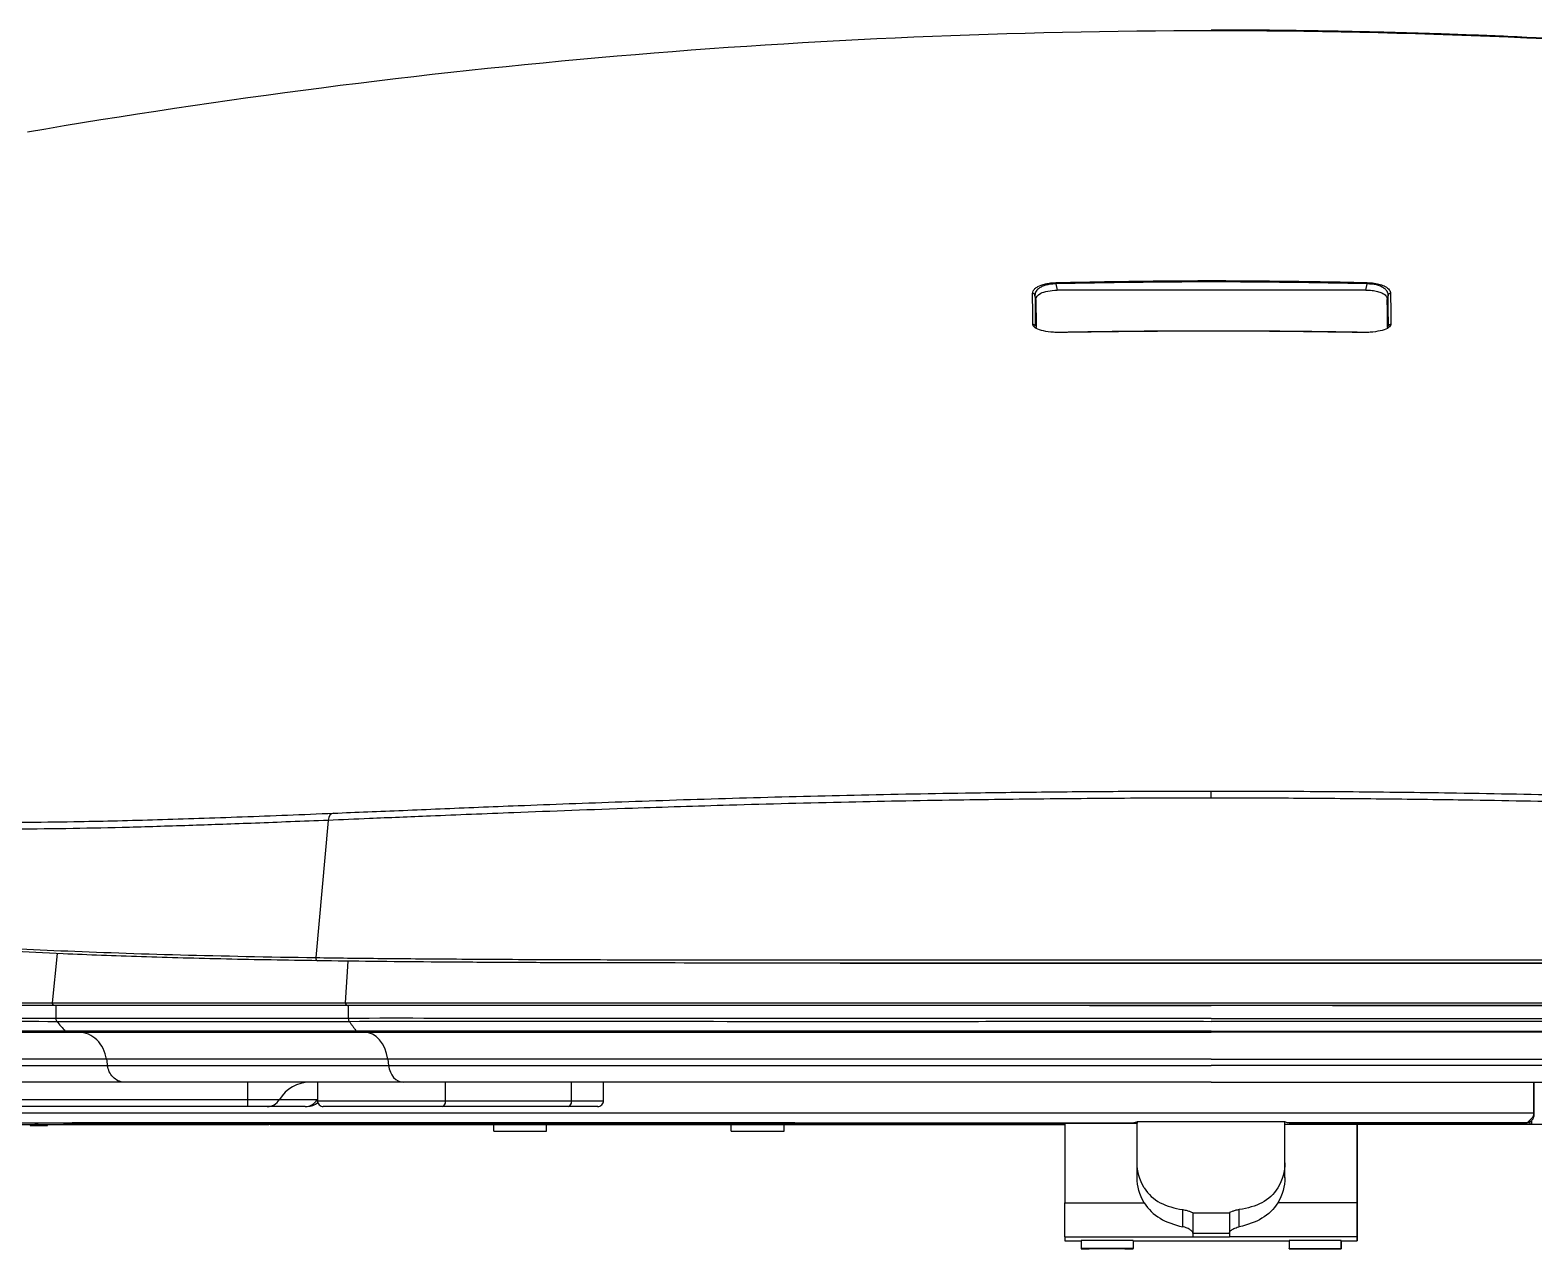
# Model space of a CAD drawing. Header units: millimetres. Extents: x 28 to 2425, y 8 to 1657.
# Drawn here: x 1113.6 to 1298.8, y 531.4 to 681.5 of the extents above; entities that cross this region are included whole.
import ezdxf

# ---------------------------------------------------------------- set-up
doc = ezdxf.new("R2010")
doc.units = ezdxf.units.MM
doc.layers.add('1LINE', color=7, linetype='CONTINUOUS')

msp = doc.modelspace()

# ---------------------------------------------------------------- linework, layer by layer
at = {"layer": '1LINE', "linetype": 'Continuous'}
for p, q in [((1239.93, 650.27), (1240.1, 649.49)), ((1278.1, 649.5), (1278.27, 650.27)), ((1237.47, 648.35), (1237.36, 648.88)), ((1280.85, 648.89), (1280.74, 648.36)), ((1259.04, 644.45), (1259.04, 644.46)), ((1240.64, 644.29), (1240.64, 644.28)), ((1277.62, 644.28), (1277.62, 644.29)), ((1150.33, 584.21), (1148.81, 567.31)), ((1116.4, 561.74), (1117.02, 567.8)), ((1152.47, 561.74), (1152.81, 566.87)), ((1213.37, 566.63), (1221.76, 566.63)), ((1296.32, 566.63), (1304.71, 566.63)), ((1116.4, 561.74), (1116.4, 561.74)), ((1152.81, 561.4), (1152.81, 559.81)), ((1123.03, 554.8), (1084.53, 554.8)), ((1084.67, 554.04), (1123.14, 554.04)), ((1157.67, 554.8), (1123.03, 554.8)), ((1123.14, 554.04), (1157.77, 554.04)), ((1157.67, 554.8), (1157.77, 554.04)), ((1259.04, 554.8), (1157.67, 554.8)), ((1157.77, 554.04), (1259.04, 554.04)), ((1259.04, 554.8), (1360.41, 554.8)), ((1360.31, 554.04), (1259.04, 554.04)), ((1125.26, 551.97), (1087.13, 551.97)), ((1159.57, 551.97), (1125.26, 551.97)), ((1140.46, 549.83), (1140.46, 551.97)), ((1259.04, 551.97), (1159.57, 551.97)), ((1164.79, 549.67), (1164.79, 551.97)), ((1180.31, 549.67), (1180.31, 551.97)), ((1259.04, 551.97), (1358.51, 551.97)), ((1107.26, 549.83), (1140.46, 549.83)), ((1140.46, 548.97), (1107.26, 548.97)), ((1140.46, 549.83), (1144.32, 549.83)), ((1140.46, 548.97), (1140.46, 549.83)), ((1142.84, 548.97), (1140.46, 548.97)), ((1147.5, 548.97), (1142.84, 548.97)), ((1144.32, 549.83), (1148.98, 549.83)), ((1147.5, 548.97), (1147.75, 548.97)), ((1179.89, 548.97), (1164.37, 548.97)), ((1164.79, 549.67), (1180.31, 549.67)), ((1113.63, 546.74), (1113.63, 546.64)), ((1113.63, 546.74), (1113.7, 546.74)), ((1113.63, 546.64), (1113.7, 546.64)), ((1113.9, 546.64), (1113.64, 546.64)), ((1113.7, 546.74), (1115.7, 546.74)), ((1113.7, 546.74), (1113.7, 546.74)), ((1113.7, 546.74), (1114.2, 546.74)), ((1113.7, 546.74), (1113.7, 546.64)), ((1113.7, 546.74), (1113.9, 546.74)), ((1113.7, 546.64), (1114.2, 546.64)), ((1113.7, 546.64), (1113.7, 546.64)), ((1113.7, 546.64), (1114.4, 546.64)), ((1113.7, 546.64), (1113.9, 546.64)), ((1113.9, 546.74), (1113.9, 546.74)), ((1113.9, 546.64), (1113.9, 546.64)), ((1114.2, 546.74), (1114.33, 546.74)), ((1114.2, 546.74), (1114.2, 546.64)), ((1114.4, 546.64), (1114.2, 546.64)), ((1115.2, 546.64), (1114.2, 546.64)), ((1114.2, 546.64), (1114.33, 546.64)), ((1114.62, 546.74), (1114.22, 546.74)), ((1114.22, 546.74), (1114.62, 546.74)), ((1114.33, 546.74), (1115.07, 546.74)), ((1114.33, 546.74), (1114.33, 546.64)), ((1114.33, 546.64), (1115.07, 546.64)), ((1114.4, 546.64), (1114.4, 546.64)), ((1115.2, 546.64), (1115, 546.64)), ((1115, 546.64), (1115, 546.64)), ((1115, 546.64), (1115.7, 546.64)), ((1115.07, 546.74), (1115.2, 546.74)), ((1115.07, 546.74), (1115.07, 546.64)), ((1115.07, 546.64), (1115.2, 546.64)), ((1115.2, 546.74), (1115.2, 546.64)), ((1115.2, 546.74), (1115.7, 546.74)), ((1115.2, 546.64), (1115.7, 546.64)), ((1115.5, 546.74), (1115.7, 546.74)), ((1115.5, 546.74), (1115.5, 546.74)), ((1115.5, 546.64), (1115.7, 546.64)), ((1115.5, 546.64), (1115.5, 546.64)), ((1115.76, 546.64), (1115.5, 546.64)), ((1115.7, 546.74), (1115.7, 546.64)), ((1115.7, 546.74), (1126.72, 546.74)), ((1115.7, 546.74), (1126.72, 546.74)), ((1115.7, 546.74), (1115.77, 546.74)), ((1115.7, 546.64), (1115.7, 546.64)), ((1115.7, 546.64), (1115.77, 546.64)), ((1115.77, 546.64), (1115.77, 546.74)), ((1115.77, 546.74), (1116.29, 546.74)), ((1116.29, 546.74), (1116.29, 546.74)), ((1121.14, 546.74), (1117.74, 546.74)), ((1118.8, 546.74), (1118.9, 546.74)), ((1143.18, 546.74), (1143.02, 546.74)), ((1143.18, 546.74), (1146.21, 546.74)), ((1146.68, 546.74), (1143.71, 546.74)), ((1143.74, 546.74), (1143.71, 546.74)), ((1143.74, 546.74), (1150.04, 546.74)), ((1144.38, 546.74), (1144.38, 546.74)), ((1144.38, 546.74), (1241.04, 546.74)), ((1146.68, 546.74), (1146.21, 546.74)), ((1146.68, 546.74), (1146.68, 546.74)), ((1146.68, 546.74), (1146.68, 546.74)), ((1146.68, 546.74), (1146.68, 546.74)), ((1208.13, 546.74), (1150.04, 546.74)), ((1170.72, 545.94), (1170.72, 546.74)), ((1177.22, 545.94), (1177.22, 546.74)), ((1194.14, 546.74), (1190.74, 546.74)), ((1199.97, 545.94), (1199.97, 546.74)), ((1206.47, 545.94), (1206.47, 546.74)), ((1207.82, 546.74), (1207.79, 546.74)), ((1207.82, 546.74), (1207.82, 546.94)), ((1208.13, 546.74), (1211.43, 546.74)), ((1211.43, 546.74), (1211.55, 546.74)), ((1211.55, 546.74), (1214.25, 546.74)), ((1241.04, 546.74), (1214.25, 546.74)), ((1217.81, 546.74), (1217.81, 546.94)), ((1217.81, 546.74), (1217.81, 546.94)), ((1217.81, 546.74), (1217.81, 546.74)), ((1229.31, 546.94), (1228.81, 546.94)), ((1228.81, 546.94), (1228.81, 546.94)), ((1241.04, 546.74), (1240.54, 546.74)), ((1241.04, 546.94), (1249.94, 546.94)), ((1241.04, 546.94), (1241.04, 537.13)), ((1249.94, 540.21), (1249.94, 546.94)), ((1268.14, 546.74), (1268.14, 546.74)), ((1268.14, 540.21), (1268.14, 546.74)), ((1277.04, 546.74), (1268.14, 546.74)), ((1277.04, 546.74), (1277.04, 546.74)), ((1277.04, 532.86), (1277.04, 546.74)), ((1303.94, 546.74), (1277.04, 546.74)), ((1277.04, 546.74), (1277.04, 537.13)), ((1290.8, 546.74), (1286.8, 546.74)), ((1298.5, 546.74), (1298.3, 546.74)), ((1298.5, 547.24), (1298.5, 546.74)), ((1302.1, 546.74), (1298.5, 546.74)), ((1298.65, 547.43), (1298.65, 547.43)), ((1298.79, 547.94), (1298.79, 547.94)), ((1170.72, 545.94), (1177.22, 545.94)), ((1199.97, 545.94), (1206.47, 545.94)), ((1241.04, 537.13), (1250.82, 537.13)), ((1241.04, 532.91), (1241.04, 537.13)), ((1277.04, 537.13), (1267.26, 537.13)), ((1277.04, 537.13), (1277.04, 532.91)), ((1261.29, 535.82), (1256.79, 535.82)), ((1256.79, 533.38), (1261.29, 533.38)), ((1256.79, 533.36), (1256.79, 532.91)), ((1261.29, 533.36), (1261.29, 532.91)), ((1241.04, 532.91), (1241.04, 532.44)), ((1241.04, 532.91), (1256.79, 532.91)), ((1241.04, 532.44), (1243.04, 532.44)), ((1241.04, 532.44), (1243.04, 532.44)), ((1249.44, 532.48), (1243.04, 532.48)), ((1243.04, 532.48), (1243.04, 531.48)), ((1243.04, 531.48), (1243.04, 531.44)), ((1249.44, 531.48), (1243.04, 531.48)), ((1243.04, 531.44), (1244.04, 531.44)), ((1243.04, 531.44), (1244.04, 531.44)), ((1243.04, 531.44), (1243.04, 531.44)), ((1244.04, 531.45), (1244.04, 531.44)), ((1248.44, 531.45), (1244.04, 531.45)), ((1248.44, 531.45), (1248.44, 531.44)), ((1248.44, 531.44), (1248.44, 531.45)), ((1248.44, 531.44), (1249.44, 531.44)), ((1248.44, 531.44), (1249.44, 531.44)), ((1249.44, 532.48), (1249.44, 531.48)), ((1249.44, 532.44), (1268.64, 532.44)), ((1249.44, 532.44), (1268.64, 532.44)), ((1249.44, 531.44), (1249.44, 531.48)), ((1256.79, 532.91), (1256.79, 532.89)), ((1261.29, 532.89), (1256.79, 532.89)), ((1261.29, 532.91), (1261.29, 532.89)), ((1277.04, 532.91), (1261.29, 532.91)), ((1275.04, 532.48), (1268.64, 532.48)), ((1268.64, 532.48), (1268.64, 531.48)), ((1268.64, 531.44), (1268.64, 531.48)), ((1268.64, 531.48), (1275.04, 531.48)), ((1268.64, 531.44), (1269.64, 531.44)), ((1268.64, 531.44), (1269.64, 531.44)), ((1269.64, 531.44), (1269.64, 531.45)), ((1269.64, 531.45), (1274.04, 531.45)), ((1269.64, 531.44), (1269.64, 531.45)), ((1274.04, 531.45), (1274.04, 531.44)), ((1274.04, 531.44), (1275.04, 531.44)), ((1274.04, 531.44), (1275.04, 531.44)), ((1275.04, 532.48), (1275.04, 531.48)), ((1275.04, 532.44), (1275.04, 532.48)), ((1275.04, 532.44), (1277.04, 532.44)), ((1275.04, 532.44), (1275.04, 532.44)), ((1275.04, 531.86), (1275.04, 532.44)), ((1275.04, 532.44), (1277.04, 532.44)), ((1275.04, 531.44), (1275.04, 531.86)), ((1275.04, 531.48), (1275.04, 531.44)), ((1277.04, 532.91), (1277.04, 532.44)), ((1277.04, 532.44), (1277.04, 532.86))]:
    msp.add_line(p, q, dxfattribs=at)
msp.add_arc((1147.75, 550.97), 2, 270, 311.3333, dxfattribs=at)
for centre, major_axis, ratio, start_param, end_param in [((1239.93, 650.14), (-0.007, 0.3), 0.011622, 5.148583, 5.950978), ((1259.04, 650.39), (0, 0.3), 0.002585, 0.332736, 1.133754), ((1278.27, 650.14), (-0.007, -0.3), 0.010638, 3.473809, 4.276172), ((1237.07, 648.8), (-0.3, -0.003), 0.9465, 3.392965, 4.723422), ((1281.14, 648.81), (-0.3, -0.001), 0.946467, 4.688328, 6.018892), ((1237.09, 645), (-0.3, -0.001), 0.949847, 3.401176, 4.731179), ((1281.17, 645.01), (-0.3, -0.004), 0.949806, 4.680064, 6.010266), ((1151.06, 584.09), (-0.041, 0.999), 0.731495, 0.006893, 1.418687), ((1149.06, 567.27), (0.005, 0.35), 0.73492, 1.459712, 3.162134), ((1152.69, 561.71), (0, -0.3), 0.732094, 4.609551, 6.283185), ((1154.79, 554.11), (0, 4), 0.731185, 4.886922, 6.29269), ((1159.57, 554.47), (0, -2.5), 0.731185, 4.886922, 6.283185), ((1148.04, 546.97), (0, -5), 0.905465, 3.141593, 4.104143), ((1142.84, 550.97), (0, 2), 0.905465, 3.141593, 4.104143), ((1147.5, 550.97), (0, 2), 0.905465, 3.141593, 4.104143), ((1164.37, 549.67), (0, -0.7), 0.601816, 0, 1.570796), ((1179.89, 549.67), (0, -0.7), 0.601816, 0, 1.570796)]:
    msp.add_ellipse(centre, major_axis=major_axis, ratio=ratio, start_param=start_param, end_param=end_param, dxfattribs=at)
at = {"layer": '1LINE', "linetype": 'Continuous', "extrusion": (-4.97838e-21, -2.1684e-15, -1)}
for centre, start_param, end_param in [((1259.04, 542.05), 5.840555, 6.28319), ((1259.04, 542.05), 3.14158, 3.584215), ((1259.04, 540.2), 5.840555, 6.284797), ((1259.04, 540.2), 3.139974, 3.584215)]:
    msp.add_ellipse(centre, major_axis=(-9.1, 0), ratio=0.788011, start_param=start_param, end_param=end_param, dxfattribs=at)
at = {"layer": '1LINE', "linetype": 'Continuous'}
for points, degree, knots in [([(1259.04, 681.44), (1234.65, 681.4), (1210.21, 680.38), (1161.6, 676.21), (1137.38, 673.07), (1113.32, 668.95)], 3, [0, 0, 0, 0, 0.5, 0.5, 1, 1, 1, 1]), ([(1404.76, 669.02), (1402.76, 669.36), (1399.12, 669.97), (1394.19, 670.77), (1390.31, 671.38), (1387.11, 671.87), (1384.23, 672.3), (1381.33, 672.73), (1373.95, 673.78), (1357.83, 675.89), (1336.44, 678.12), (1314.25, 679.79), (1299.07, 680.61), (1287.59, 681.04), (1281.49, 681.22), (1276.99, 681.32), (1273.55, 681.39), (1269.22, 681.46), (1264.28, 681.51), (1260.79, 681.52), (1259.04, 681.52)], 3, [0, 0, 0, 0, 0.041615, 0.07567, 0.102171, 0.12226, 0.141884, 0.161897, 0.182261, 0.294572, 0.495135, 0.622773, 0.750399, 0.806525, 0.858024, 0.87537, 0.898818, 0.928403, 0.964131, 1, 1, 1, 1]), ([(1404.76, 668.95), (1380.69, 673.07), (1356.48, 676.21), (1307.86, 680.38), (1283.43, 681.4), (1259.04, 681.44)], 3, [0, 0, 0, 0, 0.5, 0.5, 1, 1, 1, 1]), ([(1237.06, 649.09), (1237.07, 649.19), (1237.1, 649.39), (1237.32, 649.68), (1237.76, 649.99), (1238.44, 650.24), (1239.26, 650.39), (1239.71, 650.41), (1239.93, 650.42)], 3, [0, 0, 0, 0, 0.178132, 0.343068, 0.50065, 0.750402, 0.877738, 1, 1, 1, 1]), ([(1239.93, 650.27), (1239.74, 650.26), (1239.34, 650.24), (1238.78, 650.14), (1238.29, 649.98), (1237.81, 649.73), (1237.42, 649.35), (1237.38, 649.05), (1237.36, 648.88)], 3, [0, 0, 0, 0, 0.117045, 0.236564, 0.363353, 0.501454, 0.72158, 1, 1, 1, 1]), ([(1239.93, 650.42), (1240.13, 650.43), (1240.33, 650.43), (1241.33, 650.45), (1242.13, 650.47), (1246.13, 650.55), (1249.33, 650.6), (1254.7, 650.65), (1256.87, 650.66), (1259.04, 650.67)], 3, [0, 0, 0, 0, 0.031394, 0.031394, 0.156973, 0.156973, 0.659303, 0.659303, 1, 1, 1, 1]), ([(1259.04, 650.67), (1259.24, 650.67), (1259.44, 650.67), (1260.44, 650.67), (1261.24, 650.66), (1265.24, 650.64), (1268.44, 650.61), (1273.85, 650.52), (1276.06, 650.48), (1278.27, 650.43)], 3, [0, 0, 0, 0, 0.031188, 0.031188, 0.155942, 0.155942, 0.654975, 0.654975, 1, 1, 1, 1]), ([(1278.27, 650.43), (1278.57, 650.41), (1279.15, 650.38), (1279.93, 650.2), (1280.58, 649.92), (1281.07, 649.54), (1281.12, 649.25), (1281.15, 649.1)], 3, [0, 0, 0, 0, 0.162358, 0.32251, 0.500723, 0.738769, 1, 1, 1, 1]), ([(1280.85, 648.89), (1280.84, 649), (1280.82, 649.22), (1280.61, 649.52), (1280.23, 649.85), (1279.5, 650.17), (1278.66, 650.24), (1278.27, 650.27)], 3, [0, 0, 0, 0, 0.193547, 0.360608, 0.502158, 0.765399, 1, 1, 1, 1]), ([(1237.09, 645.29), (1237.09, 645.35), (1237.09, 645.41), (1237.09, 645.72), (1237.09, 645.98), (1237.08, 647.17), (1237.07, 648.12), (1237.06, 649.09)], 3, [0, 0, 0, 0, 0.05012, 0.05012, 0.250598, 0.250598, 1, 1, 1, 1]), ([(1237.47, 648.35), (1237.47, 648.62), (1237.64, 648.88), (1238.51, 649.33), (1239.27, 649.49), (1240.1, 649.49)], 3, [0, 0, 0, 0, 0.5, 0.5, 1, 1, 1, 1]), ([(1237.47, 648.35), (1237.48, 647.85), (1237.48, 647.36), (1237.49, 646.2), (1237.49, 645.55), (1237.5, 644.9)], 3, [0, 0, 0, 0, 0.427066, 0.427066, 1, 1, 1, 1]), ([(1278.1, 649.5), (1278.36, 649.5), (1278.62, 649.49), (1279.1, 649.43), (1279.33, 649.39), (1279.73, 649.28), (1279.9, 649.22), (1280.28, 649.05), (1280.44, 648.93), (1280.68, 648.66), (1280.74, 648.51), (1280.74, 648.36)], 3, [0, 0, 0, 0, 0.157222, 0.157222, 0.31429, 0.31429, 0.471981, 0.471981, 0.714121, 0.714121, 1, 1, 1, 1]), ([(1280.76, 644.9), (1280.76, 645.31), (1280.76, 645.72), (1280.75, 646.87), (1280.74, 647.61), (1280.74, 648.36)], 3, [0, 0, 0, 0, 0.361165, 0.361165, 1, 1, 1, 1]), ([(1281.15, 649.1), (1281.15, 649.03), (1281.15, 648.97), (1281.15, 648.65), (1281.15, 648.39), (1281.16, 647.17), (1281.16, 646.23), (1281.18, 645.29)], 3, [0, 0, 0, 0, 0.050103, 0.050103, 0.250515, 0.250515, 1, 1, 1, 1]), ([(1240.64, 644.28), (1240.41, 644.28), (1239.96, 644.28), (1239.08, 644.34), (1238.09, 644.52), (1237.42, 644.8), (1237.18, 645.03), (1237.13, 645.12), (1237.12, 645.15)], 3, [0, 0, 0, 0, 0.136572, 0.272888, 0.544531, 0.816136, 0.953514, 1, 1, 1, 1]), ([(1259.04, 644.46), (1258.28, 644.46), (1256.97, 644.46), (1255.27, 644.45), (1253.91, 644.44), (1252.68, 644.44), (1251.44, 644.43), (1250.1, 644.42), (1248.69, 644.4), (1247.26, 644.39), (1245.65, 644.37), (1243.46, 644.34), (1241.72, 644.31), (1240.64, 644.29)], 3, [0, 0, 0, 0, 0.124357, 0.212704, 0.27786, 0.34505, 0.413165, 0.481279, 0.563016, 0.64296, 0.715512, 0.824847, 1, 1, 1, 1]), ([(1259.04, 644.45), (1258.84, 644.45), (1258.64, 644.45), (1257.64, 644.45), (1256.84, 644.44), (1252.84, 644.43), (1249.64, 644.4), (1244.51, 644.34), (1242.57, 644.31), (1240.64, 644.28)], 3, [0, 0, 0, 0, 0.032615, 0.032615, 0.163075, 0.163075, 0.684924, 0.684924, 1, 1, 1, 1]), ([(1277.62, 644.29), (1276.82, 644.31), (1275.47, 644.33), (1273.73, 644.35), (1272.37, 644.37), (1271.13, 644.39), (1269.88, 644.4), (1268.54, 644.41), (1267.12, 644.43), (1265.68, 644.44), (1264.07, 644.45), (1261.87, 644.46), (1260.12, 644.46), (1259.04, 644.46)], 3, [0, 0, 0, 0, 0.129583, 0.217403, 0.282171, 0.34896, 0.416668, 0.484376, 0.565625, 0.645093, 0.717211, 0.825893, 1, 1, 1, 1]), ([(1277.62, 644.28), (1277.42, 644.28), (1277.22, 644.29), (1276.22, 644.3), (1275.42, 644.31), (1271.43, 644.37), (1268.23, 644.41), (1263.03, 644.44), (1261.03, 644.45), (1259.04, 644.45)], 3, [0, 0, 0, 0, 0.032279, 0.032279, 0.161397, 0.161397, 0.677875, 0.677875, 1, 1, 1, 1]), ([(1281.14, 645.15), (1281.13, 645.13), (1281.09, 645.03), (1280.85, 644.81), (1280.18, 644.52), (1279.2, 644.35), (1278.31, 644.28), (1277.85, 644.28), (1277.62, 644.28)], 3, [0, 0, 0, 0, 0.0459, 0.182552, 0.45436, 0.726301, 0.863144, 1, 1, 1, 1]), ([(1075.47, 592.99), (1075.55, 592.59), (1075.72, 591.79), (1076.3, 590.7), (1077.12, 589.69), (1078.21, 588.77), (1079.56, 587.93), (1081.43, 587.06), (1083.99, 586.21), (1087.43, 585.44), (1091.44, 584.84), (1097.53, 584.27), (1106.33, 583.94), (1114.65, 583.98), (1119.01, 584.06)], 3, [0, 0, 0, 0, 0.056032, 0.112101, 0.168232, 0.224454, 0.280793, 0.337264, 0.420887, 0.504302, 0.588371, 0.672097, 0.839821, 1, 1, 1, 1]), ([(1150.33, 584.21), (1148.77, 584.15), (1145.73, 584.03), (1141.42, 583.86), (1137.42, 583.71), (1132.17, 583.53), (1125.92, 583.34), (1116.14, 583.12), (1105.51, 583.07), (1094.71, 583.47), (1086.27, 584.49), (1080.98, 585.93), (1077.91, 587.46), (1076.18, 588.82), (1075.01, 590.35), (1074.73, 591.53), (1074.59, 592.12)], 3, [0, 0, 0, 0, 0.033638, 0.06574, 0.096307, 0.125338, 0.189329, 0.249816, 0.381377, 0.500059, 0.626427, 0.749098, 0.812296, 0.875172, 0.937736, 1, 1, 1, 1]), ([(1151.01, 585.09), (1152.4, 585.15), (1155.17, 585.26), (1159.56, 585.44), (1164.11, 585.63), (1168.83, 585.83), (1176.13, 586.12), (1186.4, 586.51), (1199.96, 586.95), (1214.13, 587.32), (1227.14, 587.57), (1238.77, 587.72), (1248.88, 587.8), (1255.65, 587.82), (1259.04, 587.82)], 3, [0, 0, 0, 0, 0.049781, 0.099546, 0.149372, 0.199333, 0.249505, 0.37426, 0.499693, 0.623819, 0.748583, 0.832343, 0.91603, 1, 1, 1, 1]), ([(1259.04, 586.95), (1259.04, 587.17), (1259.04, 587.41), (1259.04, 587.75), (1259.04, 587.83), (1259.04, 587.82)], 3, [0, 0, 0, 0, 0.5, 0.5, 1, 1, 1, 1]), ([(1259.04, 587.82), (1261.07, 587.82), (1265.14, 587.82), (1271.23, 587.78), (1277.28, 587.74), (1283.3, 587.67), (1292.24, 587.55), (1303.95, 587.32), (1318.12, 586.95), (1331.67, 586.51), (1343.08, 586.08), (1352.45, 585.7), (1360.07, 585.38), (1364.73, 585.18), (1367.06, 585.09)], 3, [0, 0, 0, 0, 0.050442, 0.10073, 0.150943, 0.201157, 0.251448, 0.37621, 0.500338, 0.625769, 0.750527, 0.834013, 0.917055, 1, 1, 1, 1]), ([(1259.04, 586.95), (1257.01, 586.94), (1252.94, 586.94), (1246.84, 586.91), (1240.74, 586.86), (1234.65, 586.79), (1225.81, 586.67), (1214.02, 586.45), (1200.37, 586.1), (1186.52, 585.65), (1174.18, 585.19), (1163.55, 584.76), (1156.02, 584.45), (1152.01, 584.28), (1150.33, 584.21)], 3, [0, 0, 0, 0, 0.049934, 0.100046, 0.150335, 0.200804, 0.251454, 0.37159, 0.500345, 0.609391, 0.750532, 0.857211, 0.940376, 1, 1, 1, 1]), ([(1367.75, 584.21), (1366.56, 584.26), (1363.81, 584.37), (1358.88, 584.58), (1352.51, 584.84), (1343.05, 585.22), (1331.56, 585.65), (1317.71, 586.1), (1304.06, 586.45), (1290.94, 586.7), (1279.39, 586.84), (1269.22, 586.93), (1262.42, 586.94), (1259.04, 586.95)], 3, [0, 0, 0, 0, 0.042513, 0.098272, 0.16727, 0.249494, 0.390634, 0.499683, 0.628437, 0.748576, 0.83288, 0.916687, 1, 1, 1, 1]), ([(1119.01, 584.06), (1119.24, 584.06), (1122.53, 584.12), (1129.19, 584.28), (1139.6, 584.63), (1147.2, 584.94), (1151.01, 585.09)], 3, [0, 0, 0, 0, 0.024559, 0.349222, 0.673983, 1, 1, 1, 1]), ([(1072.59, 575.84), (1072.84, 575.17), (1073.48, 574.54), (1075.53, 573.37), (1076.92, 572.83), (1082.23, 571.32), (1087.24, 570.48), (1097.03, 569.44), (1100.67, 569.13), (1108.56, 568.59), (1112.83, 568.36), (1126.6, 567.76), (1137.04, 567.49), (1148.81, 567.31)], 3, [0, 0, 0, 0, 0.125, 0.125, 0.25, 0.25, 0.5, 0.5, 0.625, 0.625, 0.75, 0.75, 1, 1, 1, 1]), ([(1149.06, 566.92), (1147.14, 566.95), (1143.29, 567.01), (1137.77, 567.12), (1132.44, 567.25), (1127.31, 567.4), (1122.39, 567.57), (1116.9, 567.8), (1110.99, 568.09), (1102.75, 568.59), (1093.75, 569.35), (1085.09, 570.5), (1079.73, 571.66), (1076.56, 572.71), (1074.76, 573.56), (1073.88, 574.18), (1073.56, 574.52), (1073.54, 574.54)], 3, [0, 0, 0, 0, 0.04431, 0.088533, 0.132709, 0.176876, 0.221075, 0.265344, 0.33151, 0.397667, 0.531042, 0.663465, 0.795902, 0.862144, 0.928406, 0.995248, 1, 1, 1, 1]), ([(1148.81, 567.31), (1150.1, 567.29), (1152.76, 567.25), (1157.06, 567.21), (1161.74, 567.17), (1166.84, 567.13), (1172.36, 567.1), (1178.32, 567.07), (1184.73, 567.05), (1191.6, 567.04), (1200.13, 567.03), (1210.35, 567.02), (1222.23, 567.02), (1234.36, 567.02), (1246.66, 567.03), (1254.91, 567.03), (1259.04, 567.03)], 3, [0, 0, 0, 0, 0.04572, 0.0939, 0.14454, 0.197641, 0.253201, 0.311222, 0.371702, 0.434642, 0.500041, 0.600033, 0.700025, 0.800017, 0.900009, 1, 1, 1, 1]), ([(1213.34, 566.63), (1213.25, 566.63), (1207.07, 566.63), (1195.06, 566.64), (1181.03, 566.66), (1170.48, 566.71), (1162.92, 566.76), (1155.72, 566.83), (1151.28, 566.89), (1149.06, 566.92)], 3, [0, 0, 0, 0, 0.003492, 0.252542, 0.501424, 0.625683, 0.75003, 0.875142, 1, 1, 1, 1]), ([(1259.04, 566.64), (1257.09, 566.64), (1253.19, 566.64), (1247.36, 566.64), (1241.56, 566.64), (1233.85, 566.64), (1224.38, 566.63), (1216.96, 566.63), (1213.34, 566.63)], 3, [0, 0, 0, 0, 0.125976, 0.251634, 0.377163, 0.502756, 0.754402, 1, 1, 1, 1]), ([(1221.59, 566.63), (1227.66, 566.63), (1236.95, 566.63), (1247.93, 566.64), (1254.27, 566.64), (1257.45, 566.64), (1259.04, 566.64)], 3, [0, 0, 0, 0, 0.496704, 0.748154, 0.874187, 1, 1, 1, 1]), ([(1259.04, 567.03), (1261.1, 567.03), (1265.23, 567.03), (1271.41, 567.03), (1277.57, 567.03), (1283.7, 567.03), (1289.78, 567.03), (1295.81, 567.03), (1301.79, 567.03), (1307.68, 567.03), (1313.5, 567.03), (1321.43, 567.03), (1331.15, 567.04), (1342.17, 567.07), (1352.19, 567.12), (1361.25, 567.2), (1366.63, 567.27), (1369.27, 567.31)], 3, [0, 0, 0, 0, 0.050006, 0.100011, 0.150017, 0.200023, 0.250029, 0.300034, 0.35004, 0.400046, 0.450052, 0.500058, 0.608033, 0.712016, 0.812006, 0.908001, 1, 1, 1, 1]), ([(1304.74, 566.63), (1301.12, 566.63), (1293.7, 566.63), (1282.32, 566.64), (1270.72, 566.64), (1262.93, 566.64), (1259.04, 566.64)], 3, [0, 0, 0, 0, 0.24562, 0.497301, 0.74839, 1, 1, 1, 1]), ([(1259.04, 566.64), (1260.74, 566.64), (1264.14, 566.64), (1269.24, 566.64), (1275.16, 566.64), (1281.9, 566.63), (1289.29, 566.63), (1294.13, 566.63), (1296.49, 566.63)], 3, [0, 0, 0, 0, 0.134639, 0.269396, 0.404434, 0.606074, 0.807256, 1, 1, 1, 1]), ([(1076.41, 561.74), (1076.97, 561.74), (1078.19, 561.74), (1082.07, 561.74), (1084.73, 561.74), (1094.8, 561.74), (1104.4, 561.74), (1116.4, 561.74)], 3, [0, 0, 0, 0, 0.25, 0.25, 0.5, 0.5, 1, 1, 1, 1]), ([(1116.66, 561.4), (1110.64, 561.4), (1105.26, 561.4), (1095.81, 561.4), (1091.74, 561.4), (1085.02, 561.4), (1082.37, 561.4), (1078.49, 561.4), (1077.26, 561.4), (1076.71, 561.4)], 3, [0, 0, 0, 0, 0.25, 0.25, 0.5, 0.5, 0.75, 0.75, 1, 1, 1, 1]), ([(1116.66, 561.4), (1116.65, 561.4), (1116.65, 561.41), (1116.62, 561.41), (1116.59, 561.41), (1116.55, 561.43), (1116.52, 561.45), (1116.47, 561.49), (1116.45, 561.51), (1116.42, 561.57), (1116.41, 561.6), (1116.4, 561.67), (1116.4, 561.7), (1116.4, 561.74)], 3, [0, 0, 0, 0, 0.036177, 0.036177, 0.194263, 0.194263, 0.395725, 0.395725, 0.597157, 0.597157, 0.798578, 0.798578, 1, 1, 1, 1]), ([(1152.69, 561.4), (1142.58, 561.4), (1133.57, 561.4), (1124.52, 561.4), (1116.66, 561.4)], 2, [0, 0, 0, 0.5, 0.5, 1, 1, 1]), ([(1152.47, 561.74), (1153.77, 561.74), (1156.42, 561.74), (1160.64, 561.74), (1165.11, 561.74), (1169.86, 561.74), (1176.15, 561.74), (1186.24, 561.73), (1200.02, 561.74), (1215.19, 561.74), (1228.19, 561.74), (1239.29, 561.74), (1249.29, 561.74), (1255.83, 561.74), (1259.04, 561.74)], 3, [0, 0, 0, 0, 0.047534, 0.096194, 0.146032, 0.197109, 0.249489, 0.342945, 0.499621, 0.637565, 0.748358, 0.835979, 0.919733, 1, 1, 1, 1]), ([(1259.04, 561.4), (1251.53, 561.4), (1244.01, 561.4), (1236.54, 561.4), (1229.21, 561.4), (1214.68, 561.4), (1200.98, 561.4), (1197.56, 561.4), (1190.85, 561.4), (1187.59, 561.4), (1181.12, 561.4), (1162.88, 561.4), (1152.69, 561.4)], 2, [0, 0, 0, 0.125, 0.125, 0.25, 0.25, 0.5, 0.5, 0.5625, 0.625, 0.625, 0.75, 1, 1, 1]), ([(1201.27, 561.4), (1201.17, 561.4), (1201.07, 561.4), (1196.4, 561.4), (1191.93, 561.4), (1183.31, 561.4), (1179.16, 561.4), (1171.13, 561.4), (1167.26, 561.4), (1159.81, 561.4), (1156.22, 561.4), (1152.81, 561.4)], 3, [0, 0, 0, 0, 0.00554, 0.00554, 0.254155, 0.254155, 0.50277, 0.50277, 0.751385, 0.751385, 1, 1, 1, 1]), ([(1244.09, 561.4), (1243.91, 561.4), (1243.73, 561.4), (1242.84, 561.4), (1242.12, 561.4), (1240.69, 561.4), (1239.98, 561.4), (1238.55, 561.4), (1237.84, 561.4), (1236.42, 561.4), (1235.7, 561.4), (1234.64, 561.4), (1234.28, 561.4), (1233.17, 561.4), (1232.41, 561.4), (1230.89, 561.4), (1230.13, 561.4), (1229.37, 561.4)], 3, [0, 0, 0, 0, 0.036229, 0.036229, 0.181154, 0.181154, 0.326079, 0.326079, 0.471004, 0.471004, 0.615928, 0.615928, 0.688388, 0.688388, 0.844173, 0.844173, 1, 1, 1, 1]), ([(1244.09, 561.4), (1243.91, 561.4), (1243.73, 561.4), (1242.84, 561.4), (1242.12, 561.4), (1240.69, 561.4), (1239.98, 561.4), (1238.55, 561.4), (1237.84, 561.4), (1236.42, 561.4), (1235.7, 561.4), (1234.64, 561.4), (1234.28, 561.4), (1233.17, 561.4), (1232.41, 561.4), (1230.89, 561.4), (1230.13, 561.4), (1229.37, 561.4)], 3, [0, 0, 0, 0, 0.036229, 0.036229, 0.181154, 0.181154, 0.326079, 0.326079, 0.471004, 0.471004, 0.615928, 0.615928, 0.688388, 0.688388, 0.844173, 0.844173, 1, 1, 1, 1]), ([(1244.09, 561.4), (1244.09, 561.4), (1244.09, 561.4), (1249.05, 561.4), (1254.06, 561.4), (1259.04, 561.4)], 3, [0, 0, 0, 0, 0.000012, 0.000012, 1, 1, 1, 1]), ([(1259.04, 561.74), (1260.92, 561.74), (1264.74, 561.74), (1270.54, 561.74), (1276.46, 561.74), (1282.51, 561.74), (1290.94, 561.74), (1302.65, 561.74), (1317.89, 561.74), (1331.67, 561.73), (1342.91, 561.74), (1351.26, 561.74), (1358.82, 561.74), (1363.38, 561.74), (1365.61, 561.74)], 3, [0, 0, 0, 0, 0.047276, 0.095728, 0.145426, 0.196448, 0.248885, 0.360343, 0.499154, 0.655938, 0.748411, 0.835748, 0.919517, 1, 1, 1, 1]), ([(1365.39, 561.4), (1358.54, 561.4), (1351.07, 561.4), (1338.96, 561.4), (1334.77, 561.4), (1326.08, 561.4), (1321.58, 561.4), (1307.91, 561.4), (1298.48, 561.4), (1283.86, 561.4), (1278.87, 561.4), (1268.94, 561.4), (1263.98, 561.4), (1259.04, 561.4)], 3, [0, 0, 0, 0, 0.25, 0.25, 0.375, 0.375, 0.5, 0.5, 0.75, 0.75, 0.875, 0.875, 1, 1, 1, 1]), ([(1273.99, 561.4), (1273.99, 561.4), (1273.99, 561.4), (1269.03, 561.4), (1264.02, 561.4), (1259.04, 561.4)], 3, [0, 0, 0, 0, 0.000012, 0.000012, 1, 1, 1, 1]), ([(1273.99, 561.4), (1274.16, 561.4), (1274.34, 561.4), (1275.24, 561.4), (1275.95, 561.4), (1277.38, 561.4), (1278.1, 561.4), (1279.52, 561.4), (1280.24, 561.4), (1281.66, 561.4), (1282.37, 561.4), (1283.44, 561.4), (1283.79, 561.4), (1284.91, 561.4), (1285.67, 561.4), (1287.19, 561.4), (1287.95, 561.4), (1288.71, 561.4)], 3, [0, 0, 0, 0, 0.036229, 0.036229, 0.181154, 0.181154, 0.326079, 0.326079, 0.471004, 0.471004, 0.615928, 0.615928, 0.688388, 0.688388, 0.844173, 0.844173, 1, 1, 1, 1]), ([(1273.99, 561.4), (1274.16, 561.4), (1274.34, 561.4), (1275.24, 561.4), (1275.95, 561.4), (1277.38, 561.4), (1278.1, 561.4), (1279.52, 561.4), (1280.24, 561.4), (1281.66, 561.4), (1282.37, 561.4), (1283.44, 561.4), (1283.79, 561.4), (1284.91, 561.4), (1285.67, 561.4), (1287.19, 561.4), (1287.95, 561.4), (1288.71, 561.4)], 3, [0, 0, 0, 0, 0.036229, 0.036229, 0.181154, 0.181154, 0.326079, 0.326079, 0.471004, 0.471004, 0.615928, 0.615928, 0.688388, 0.688388, 0.844173, 0.844173, 1, 1, 1, 1]), ([(1116.79, 559.8), (1113.92, 559.82), (1111.17, 559.83), (1105.85, 559.81), (1103.29, 559.81), (1096.11, 559.83), (1091.98, 559.81), (1085.16, 559.81), (1082.48, 559.83), (1079.56, 559.81), (1078.76, 559.81), (1077.57, 559.83), (1077.16, 559.82), (1076.88, 559.8)], 3, [0, 0, 0, 0, 0.120506, 0.120506, 0.247008, 0.247008, 0.500012, 0.500012, 0.753016, 0.753016, 0.879518, 0.879518, 1, 1, 1, 1]), ([(1077.02, 559.45), (1077.6, 559.5), (1078.8, 559.45), (1082.69, 559.48), (1085.34, 559.46), (1092.07, 559.46), (1096.14, 559.48), (1105.58, 559.45), (1110.96, 559.5), (1116.92, 559.45)], 3, [0, 0, 0, 0, 0.25, 0.25, 0.5, 0.5, 0.75, 0.75, 1, 1, 1, 1]), ([(1259.04, 559.81), (1249.11, 559.85), (1239.18, 559.81), (1219.73, 559.81), (1210.22, 559.81), (1191.99, 559.81), (1183.31, 559.83), (1167.1, 559.81), (1159.61, 559.85), (1152.81, 559.82)], 3, [0, 0, 0, 0, 0.25, 0.25, 0.5, 0.5, 0.75, 0.75, 1, 1, 1, 1]), ([(1152.92, 559.46), (1159.71, 559.5), (1167.19, 559.45), (1183.39, 559.48), (1192.06, 559.46), (1210.27, 559.46), (1219.77, 559.46), (1239.21, 559.46), (1249.13, 559.5), (1259.04, 559.46)], 3, [0, 0, 0, 0, 0.25, 0.25, 0.5, 0.5, 0.75, 0.75, 1, 1, 1, 1]), ([(1259.04, 559.81), (1269, 559.81), (1279, 559.81), (1298.42, 559.81), (1307.97, 559.81), (1326.24, 559.82), (1334.91, 559.82), (1350.96, 559.82), (1358.45, 559.82), (1365.26, 559.82)], 3, [0, 0, 0, 0, 0.25, 0.25, 0.5, 0.5, 0.75, 0.75, 1, 1, 1, 1]), ([(1365.15, 559.46), (1361.73, 559.46), (1358.17, 559.46), (1350.7, 559.46), (1346.79, 559.46), (1334.59, 559.46), (1325.9, 559.46), (1307.83, 559.46), (1298.3, 559.46), (1278.76, 559.46), (1268.95, 559.46), (1259.04, 559.46)], 3, [0, 0, 0, 0, 0.125, 0.125, 0.25, 0.25, 0.5, 0.5, 0.75, 0.75, 1, 1, 1, 1]), ([(1117.55, 558.25), (1111.77, 558.25), (1106.44, 558.25), (1097.12, 558.25), (1093.05, 558.25), (1086.37, 558.25), (1083.76, 558.25), (1079.99, 558.25), (1078.88, 558.25), (1078.26, 558.25)], 3, [0, 0, 0, 0, 0.248818, 0.248818, 0.503231, 0.503231, 0.757644, 0.757644, 1, 1, 1, 1]), ([(1078.57, 558.11), (1079.19, 558.11), (1080.34, 558.11), (1084.19, 558.11), (1086.79, 558.11), (1093.47, 558.11), (1097.52, 558.11), (1106.91, 558.11), (1112.34, 558.11), (1118.25, 558.11)], 3, [0, 0, 0, 0, 0.25, 0.25, 0.5, 0.5, 0.75, 0.75, 1, 1, 1, 1]), ([(1123.03, 554.8), (1122.89, 555.73), (1122.47, 556.57), (1121.24, 557.77), (1120.44, 558.11), (1119.65, 558.11)], 3, [0, 0, 0, 0, 0.5, 0.5, 1, 1, 1, 1]), ([(1159.33, 558.25), (1159.06, 558.25), (1158.8, 558.25), (1156.92, 558.25), (1155.35, 558.25), (1153.81, 558.25)], 3, [0, 0, 0, 0, 0.142084, 0.142084, 1, 1, 1, 1]), ([(1154.07, 558.11), (1157.44, 558.11), (1160.95, 558.11), (1168.33, 558.11), (1172.19, 558.11), (1184.2, 558.11), (1192.78, 558.11), (1210.78, 558.11), (1220.19, 558.11), (1239.42, 558.11), (1249.24, 558.11), (1259.04, 558.11)], 3, [0, 0, 0, 0, 0.125, 0.125, 0.25, 0.25, 0.5, 0.5, 0.75, 0.75, 1, 1, 1, 1]), ([(1250.86, 558.25), (1248.86, 558.25), (1246.85, 558.25), (1239.9, 558.25), (1234.96, 558.25), (1220.32, 558.25), (1210.77, 558.25), (1192.5, 558.25), (1183.81, 558.25), (1171.65, 558.25), (1167.74, 558.25), (1162.42, 558.25), (1160.86, 558.25), (1159.33, 558.25)], 3, [0, 0, 0, 0, 0.059111, 0.059111, 0.205552, 0.205552, 0.498432, 0.498432, 0.791313, 0.791313, 0.937753, 0.937753, 1, 1, 1, 1]), ([(1259.04, 558.25), (1269.36, 558.25), (1279.56, 558.25), (1299.9, 558.25), (1309.74, 558.25), (1321.58, 558.25), (1324.09, 558.25), (1326.57, 558.25)], 3, [0, 0, 0, 0, 0.440044, 0.440044, 0.880128, 0.880128, 1, 1, 1, 1]), ([(1364.01, 558.11), (1343.11, 558.11), (1316.31, 558.11), (1288.77, 558.11), (1259.04, 558.11)], 2, [0, 0, 0, 0.5, 0.5, 1, 1, 1]), ([(1125.26, 551.97), (1125.24, 551.97), (1125.23, 551.97), (1124.95, 551.98), (1124.69, 552.04), (1124.23, 552.26), (1124.02, 552.41), (1123.66, 552.78), (1123.5, 553), (1123.27, 553.49), (1123.19, 553.76), (1123.14, 554.04)], 3, [0, 0, 0, 0, 0.014776, 0.014776, 0.275581, 0.275581, 0.517071, 0.517071, 0.758535, 0.758535, 1, 1, 1, 1]), ([(1097.14, 548.2), (1104.85, 548.2), (1120.26, 548.2), (1143.39, 548.2), (1166.53, 548.2), (1189.67, 548.2), (1212.82, 548.2), (1235.96, 548.2), (1251.39, 548.2), (1259.1, 548.2)], 3, [0, 0, 0, 0, 0.142929, 0.285846, 0.428743, 0.571614, 0.714452, 0.857249, 1, 1, 1, 1]), ([(1149.02, 549.67), (1149.01, 549.67), (1149.7, 549.67), (1152.55, 549.67), (1154.91, 549.67), (1160.06, 549.67), (1162.71, 549.67), (1164.79, 549.67)], 3, [0, 0, 0, 0, 0.293373, 0.293373, 0.646686, 0.646686, 1, 1, 1, 1]), ([(1149.02, 549.67), (1149.02, 549.58), (1149.05, 549.4), (1149.21, 549.16), (1149.46, 549), (1149.64, 548.97), (1149.73, 548.97)], 3, [0, 0, 0, 0, 0.243467, 0.501884, 0.75936, 1, 1, 1, 1]), ([(1164.37, 548.97), (1162.44, 548.97), (1159.97, 548.97), (1155.19, 548.97), (1152.99, 548.97), (1150.48, 548.97), (1149.84, 548.97), (1149.73, 548.97)], 3, [0, 0, 0, 0, 0.363727, 0.363727, 0.727454, 0.727454, 1, 1, 1, 1]), ([(1183.51, 548.97), (1183.55, 548.97), (1183.53, 548.97), (1183.11, 548.97), (1181.82, 548.97), (1179.89, 548.97)], 3, [0, 0, 0, 0, 0.20032, 0.20032, 1, 1, 1, 1]), ([(1180.31, 549.67), (1182.39, 549.67), (1183.78, 549.67), (1184.2, 549.67), (1184.23, 549.67), (1184.23, 549.67)], 3, [0, 0, 0, 0, 0.854194, 0.854194, 1, 1, 1, 1]), ([(1183.51, 548.97), (1183.61, 548.97), (1183.79, 549), (1184.04, 549.16), (1184.2, 549.4), (1184.23, 549.58), (1184.23, 549.67)], 3, [0, 0, 0, 0, 0.240693, 0.498204, 0.756604, 1, 1, 1, 1]), ([(1108.89, 546.74), (1110.56, 546.74), (1112.22, 546.74), (1115.56, 546.74), (1117.23, 546.74), (1118.9, 546.74)], 3, [0, 0, 0, 0, 0.5, 0.5, 1, 1, 1, 1]), ([(1116.29, 546.74), (1116.29, 546.74), (1116.33, 546.74), (1116.5, 546.74), (1116.62, 546.74), (1116.93, 546.74), (1117.11, 546.74), (1117.53, 546.74), (1117.77, 546.74), (1118.25, 546.74), (1118.51, 546.74), (1118.77, 546.74)], 3, [0, 0, 0, 0, 0.198546, 0.198546, 0.397461, 0.397461, 0.596376, 0.596376, 0.79529, 0.79529, 1, 1, 1, 1]), ([(1118.79, 546.99), (1126.2, 546.99), (1141.03, 546.99), (1163.27, 546.99), (1185.53, 546.99), (1200.37, 546.99), (1207.78, 546.99)], 3, [0, 0, 0, 0, 0.250059, 0.500086, 0.75007, 1, 1, 1, 1]), ([(1118.8, 546.74), (1118.8, 546.74), (1118.8, 546.74), (1118.79, 546.76), (1118.79, 546.77), (1118.79, 546.79), (1118.79, 546.81), (1118.79, 546.85), (1118.79, 546.87), (1118.79, 546.91), (1118.79, 546.94), (1118.79, 546.97), (1118.79, 546.98), (1118.79, 546.99)], 3, [0, 0, 0, 0, 0.184445, 0.184445, 0.36889, 0.36889, 0.553336, 0.553336, 0.737781, 0.737781, 0.922227, 0.922227, 1, 1, 1, 1]), ([(1144.38, 546.74), (1148.47, 546.74), (1152.56, 546.74), (1160.74, 546.74), (1164.83, 546.74), (1177.1, 546.74), (1185.28, 546.74), (1193.46, 546.74)], 3, [0, 0, 0, 0, 0.250021, 0.250021, 0.500043, 0.500043, 1, 1, 1, 1]), ([(1217.81, 546.74), (1214.82, 546.74), (1211.83, 546.74), (1203.72, 546.74), (1198.59, 546.74), (1193.46, 546.74)], 3, [0, 0, 0, 0, 0.368126, 0.368126, 1, 1, 1, 1]), ([(1207.78, 546.99), (1207.78, 546.97), (1207.78, 546.94), (1207.78, 546.9), (1207.78, 546.88), (1207.79, 546.84), (1207.79, 546.82), (1207.79, 546.78), (1207.79, 546.77), (1207.79, 546.75), (1207.79, 546.74), (1207.79, 546.74), (1207.79, 546.74), (1207.79, 546.74)], 3, [0, 0, 0, 0, 0.18438, 0.18438, 0.36876, 0.36876, 0.55314, 0.55314, 0.737522, 0.737522, 0.921905, 0.921905, 1, 1, 1, 1]), ([(1249.94, 546.94), (1246.42, 546.94), (1242.9, 546.94), (1235.85, 546.94), (1232.33, 546.94), (1228.81, 546.94)], 3, [0, 0, 0, 0, 0.499907, 0.499907, 1, 1, 1, 1]), ([(1249.94, 547.1), (1249.82, 547.04), (1249.7, 546.99), (1249.54, 546.95), (1249.48, 546.94), (1249.43, 546.94)], 3, [0, 0, 0, 0, 0.651771, 0.651771, 1, 1, 1, 1]), ([(1259.1, 547.1), (1258.43, 547.1), (1257.77, 547.1), (1254.71, 547.1), (1252.33, 547.1), (1249.94, 547.1)], 3, [0, 0, 0, 0, 0.218342, 0.218342, 1, 1, 1, 1]), ([(1249.94, 547.1), (1249.94, 547.09), (1249.94, 547.07), (1249.94, 547.04), (1249.94, 547.02), (1249.94, 546.98), (1249.94, 546.97), (1249.94, 546.95), (1249.94, 546.94), (1249.94, 546.94), (1249.94, 546.94), (1249.94, 546.94)], 3, [0, 0, 0, 0, 0.178231, 0.178231, 0.41985, 0.41985, 0.661469, 0.661469, 0.90309, 0.90309, 1, 1, 1, 1]), ([(1268.14, 547.1), (1267.47, 547.1), (1266.8, 547.1), (1263.79, 547.1), (1261.44, 547.1), (1259.1, 547.1)], 3, [0, 0, 0, 0, 0.221291, 0.221291, 1, 1, 1, 1]), ([(1268.65, 546.94), (1268.55, 546.94), (1268.44, 546.97), (1268.26, 547.04), (1268.2, 547.07), (1268.14, 547.1)], 3, [0, 0, 0, 0, 0.658029, 0.658029, 1, 1, 1, 1]), ([(1268.14, 546.74), (1268.14, 546.74), (1268.14, 546.74), (1268.14, 546.76), (1268.14, 546.77), (1268.14, 546.79), (1268.14, 546.81), (1268.14, 546.85), (1268.14, 546.87), (1268.14, 546.91), (1268.14, 546.94), (1268.14, 546.97), (1268.14, 546.98), (1268.14, 546.99)], 3, [0, 0, 0, 0, 0.184375, 0.184375, 0.36875, 0.36875, 0.553124, 0.553124, 0.737497, 0.737497, 0.921869, 0.921869, 1, 1, 1, 1]), ([(1268.43, 546.99), (1268.47, 546.99), (1268.5, 546.99), (1269.07, 546.99), (1269.6, 546.99), (1272.27, 546.99), (1274.4, 546.99), (1279.96, 546.99), (1283.38, 546.99), (1286.8, 546.99)], 3, [0, 0, 0, 0, 0.005681, 0.005681, 0.092798, 0.092798, 0.441269, 0.441269, 1, 1, 1, 1]), ([(1286.8, 546.99), (1286.93, 546.99), (1287.06, 546.99), (1287.73, 546.99), (1288.26, 546.99), (1290.93, 546.99), (1293.06, 546.99), (1296.23, 546.99), (1297.26, 546.99), (1298.3, 546.99)], 3, [0, 0, 0, 0, 0.034785, 0.034785, 0.173926, 0.173926, 0.730491, 0.730491, 1, 1, 1, 1]), ([(1298.79, 547.94), (1298.79, 547.88), (1298.78, 547.74), (1298.71, 547.52), (1298.57, 547.28), (1298.26, 547.01), (1297.96, 546.96), (1297.79, 546.94)], 3, [0, 0, 0, 0, 0.110066, 0.246816, 0.464176, 0.68987, 1, 1, 1, 1]), ([(1297.79, 546.94), (1297.87, 546.96), (1298.02, 547), (1298.28, 547.28), (1298.53, 547.53), (1298.71, 547.75), (1298.76, 547.88), (1298.79, 547.94)], 3, [0, 0, 0, 0, 0.277077, 0.535908, 0.770442, 0.889018, 1, 1, 1, 1]), ([(1298.3, 546.99), (1298.3, 546.97), (1298.3, 546.94), (1298.3, 546.9), (1298.3, 546.88), (1298.3, 546.84), (1298.3, 546.82), (1298.3, 546.78), (1298.3, 546.77), (1298.3, 546.75), (1298.3, 546.74), (1298.3, 546.74), (1298.3, 546.74), (1298.3, 546.74)], 3, [0, 0, 0, 0, 0.185184, 0.185184, 0.370368, 0.370368, 0.555555, 0.555555, 0.74076, 0.74076, 0.92599, 0.92599, 1, 1, 1, 1]), ([(1255.55, 536.28), (1255.75, 536.25), (1255.93, 536.21), (1256.23, 536.13), (1256.36, 536.08), (1256.6, 535.99), (1256.69, 535.95), (1256.75, 535.92), (1256.77, 535.91), (1256.78, 535.91)], 3, [0, 0, 0, 0, 0.253401, 0.253401, 0.504824, 0.504824, 0.868965, 0.868965, 1, 1, 1, 1]), ([(1255.55, 534.17), (1255.55, 534.2), (1255.55, 534.22), (1255.55, 534.26), (1255.55, 534.28), (1255.55, 534.96), (1255.55, 535.62), (1255.55, 536.28)], 3, [0, 0, 0, 0, 0.036863, 0.036863, 0.05839, 0.05839, 1, 1, 1, 1]), ([(1256.79, 535.89), (1256.79, 535.81), (1256.79, 535.74), (1256.79, 535.1), (1256.79, 534.54), (1256.79, 533.82), (1256.79, 533.65), (1256.79, 533.46), (1256.79, 533.44), (1256.79, 533.4), (1256.79, 533.38), (1256.79, 533.36)], 3, [0, 0, 0, 0, 0.093092, 0.093092, 0.75556, 0.75556, 0.951308, 0.951308, 0.97967, 0.97967, 1, 1, 1, 1]), ([(1261.29, 535.89), (1261.29, 535.81), (1261.29, 535.74), (1261.29, 535.1), (1261.29, 534.54), (1261.29, 533.82), (1261.29, 533.65), (1261.29, 533.46), (1261.29, 533.44), (1261.29, 533.4), (1261.29, 533.38), (1261.29, 533.36)], 3, [0, 0, 0, 0, 0.093092, 0.093092, 0.75556, 0.75556, 0.951308, 0.951308, 0.97967, 0.97967, 1, 1, 1, 1]), ([(1262.52, 536.28), (1262.32, 536.25), (1262.14, 536.21), (1261.84, 536.13), (1261.72, 536.08), (1261.48, 535.99), (1261.39, 535.95), (1261.32, 535.92), (1261.31, 535.91), (1261.3, 535.91)], 3, [0, 0, 0, 0, 0.253401, 0.253401, 0.504824, 0.504824, 0.868965, 0.868965, 1, 1, 1, 1]), ([(1262.52, 534.17), (1262.52, 534.2), (1262.52, 534.22), (1262.52, 534.26), (1262.52, 534.28), (1262.52, 534.96), (1262.52, 535.62), (1262.52, 536.28)], 3, [0, 0, 0, 0, 0.036863, 0.036863, 0.05839, 0.05839, 1, 1, 1, 1]), ([(1256.79, 533.36), (1256.79, 533.46), (1256.73, 533.58), (1256.51, 533.78), (1256.39, 533.87), (1256.07, 534.02), (1255.87, 534.09), (1255.62, 534.15), (1255.59, 534.16), (1255.55, 534.17)], 3, [0, 0, 0, 0, 0.39487, 0.39487, 0.674731, 0.674731, 0.956314, 0.956314, 1, 1, 1, 1]), ([(1261.29, 533.36), (1261.29, 533.46), (1261.35, 533.58), (1261.56, 533.78), (1261.69, 533.87), (1262.01, 534.02), (1262.2, 534.09), (1262.45, 534.15), (1262.49, 534.16), (1262.52, 534.17)], 3, [0, 0, 0, 0, 0.39487, 0.39487, 0.674731, 0.674731, 0.956314, 0.956314, 1, 1, 1, 1])]:
    msp.add_open_spline(points, degree=degree, knots=knots, dxfattribs=at)
for points, degree in [([(1259.04, 650.51), (1252.67, 650.5), (1246.3, 650.42), (1239.93, 650.27)], 3), ([(1278.27, 650.27), (1271.86, 650.42), (1265.45, 650.5), (1259.04, 650.51)], 3), ([(1237.36, 648.88), (1237.37, 647.59), (1237.38, 646.32), (1237.38, 645.07)], 3), ([(1278.1, 649.5), (1265.44, 649.5), (1252.77, 649.5), (1240.1, 649.49)], 3), ([(1280.88, 645.08), (1280.86, 646.33), (1280.86, 647.6), (1280.85, 648.89)], 3), ([(1237.12, 645.15), (1237.11, 645.19), (1237.1, 645.24), (1237.09, 645.29)], 3), ([(1237.41, 644.95), (1237.43, 644.9), (1237.47, 644.85), (1237.51, 644.81)], 3), ([(1280.76, 644.81), (1280.8, 644.85), (1280.83, 644.9), (1280.85, 644.95)], 3), ([(1281.18, 645.29), (1281.17, 645.24), (1281.16, 645.2), (1281.14, 645.15)], 3), ([(1116.4, 561.74), (1126.92, 561.74), (1139.01, 561.74), (1152.47, 561.74)], 3), ([(1116.79, 561.4), (1116.74, 561.4), (1116.7, 561.4), (1116.65, 561.4)], 3), ([(1116.79, 561.4), (1116.79, 559.8)], 1), ([(1229.37, 561.4), (1219.77, 561.4), (1210.31, 561.4), (1201.27, 561.4)], 3), ([(1244.09, 561.4), (1244.09, 561.4), (1244.09, 561.4), (1244.09, 561.4)], 3), ([(1273.99, 561.4), (1273.99, 561.4), (1273.99, 561.4), (1273.99, 561.4)], 3), ([(1288.71, 561.4), (1298.38, 561.4), (1307.75, 561.4), (1316.8, 561.4)], 3), ([(1116.79, 559.8), (1116.79, 559.67), (1116.84, 559.54), (1116.92, 559.45)], 3), ([(1116.92, 559.45), (1127.43, 559.45), (1139.51, 559.45), (1152.92, 559.46)], 3), ([(1116.92, 559.45), (1117.26, 559.05), (1117.6, 558.65), (1117.95, 558.25)], 3), ([(1152.81, 559.81), (1152.81, 559.69), (1152.86, 559.55), (1152.92, 559.46)], 3), ([(1152.92, 559.46), (1153.8, 558.25)], 1), ([(1117.95, 558.25), (1117.81, 558.25), (1117.68, 558.25), (1117.55, 558.25)], 3), ([(1117.95, 558.25), (1118.03, 558.16), (1118.14, 558.11), (1118.25, 558.11)], 3), ([(1153.8, 558.25), (1140.43, 558.25), (1128.42, 558.25), (1117.95, 558.25)], 3), ([(1118.25, 558.11), (1128.71, 558.11), (1140.7, 558.11), (1154.06, 558.11)], 3), ([(1153.81, 558.25), (1153.87, 558.16), (1153.97, 558.11), (1154.06, 558.11)], 3), ([(1259.04, 558.25), (1256.31, 558.25), (1253.58, 558.25), (1250.86, 558.25)], 3), ([(1123.03, 554.8), (1123.07, 554.55), (1123.11, 554.29), (1123.14, 554.04)], 3), ([(1149.02, 551.97), (1149.02, 549.67)], 1), ([(1184.23, 549.67), (1184.23, 551.97)], 1), ([(1298.79, 548.2), (1298.79, 549.46), (1298.79, 550.73), (1298.79, 551.99)], 3), ([(1298.79, 551.98), (1298.79, 550.63), (1298.79, 549.29), (1298.79, 547.94)], 3), ([(1259.1, 548.2), (1272.33, 548.2), (1285.56, 548.2), (1298.79, 548.2)], 3), ([(1298.79, 547.94), (1298.79, 548.03), (1298.79, 548.11), (1298.79, 548.2)], 3), ([(1249.43, 546.94), (1198.65, 546.94), (1147.88, 546.94), (1097.21, 546.94)], 3), ([(1118.77, 546.74), (1126.84, 546.74), (1134.92, 546.74), (1143.02, 546.74)], 3), ([(1207.79, 546.74), (1178.11, 546.74), (1148.44, 546.74), (1118.8, 546.74)], 3), ([(1207.82, 546.74), (1211.15, 546.74), (1214.48, 546.74), (1217.81, 546.74)], 3), ([(1241.04, 546.94), (1235.18, 546.94), (1229.31, 546.94)], 2), ([(1268.14, 546.99), (1268.14, 547.03), (1268.14, 547.07), (1268.14, 547.1)], 3), ([(1286.8, 546.74), (1280.58, 546.74), (1274.36, 546.74), (1268.14, 546.74)], 3), ([(1297.79, 546.94), (1288.08, 546.94), (1278.36, 546.94), (1268.65, 546.94)], 3), ([(1298.3, 546.74), (1294.46, 546.74), (1290.63, 546.74), (1286.8, 546.74)], 3), ([(1268.14, 540.21), (1268.14, 540.82), (1268.14, 541.43), (1268.14, 542.05)], 3), ([(1250.82, 538.97), (1251.8, 537.33), (1253.5, 536.59), (1255.55, 536.28)], 3), ([(1267.26, 538.97), (1266.27, 537.33), (1264.58, 536.59), (1262.52, 536.28)], 3), ([(1250.82, 537.13), (1251.79, 535.51), (1253.48, 534.61), (1255.55, 534.17)], 3), ([(1267.26, 537.13), (1266.28, 535.51), (1264.59, 534.61), (1262.52, 534.17)], 3), ([(1256.78, 535.91), (1256.78, 535.9), (1256.79, 535.9), (1256.79, 535.89)], 3), ([(1261.3, 535.91), (1261.29, 535.9), (1261.29, 535.9), (1261.29, 535.89)], 3)]:
    msp.add_open_spline(points, degree=degree, dxfattribs=at)
msp.add_rational_spline([(1152.81, 559.81), (1146.1, 559.81), (1139.72, 559.81), (1127.69, 559.82), (1122.05, 559.8), (1116.79, 559.8)], [0.999998276749, 0.999998275782, 0.999998276776, 0.999998277123, 0.999998276471, 0.999998276665], degree=3, knots=[0, 0, 0, 0, 0.500001, 0.500001, 1, 1, 1, 1], dxfattribs=at)

doc.saveas('drawing.dxf')
